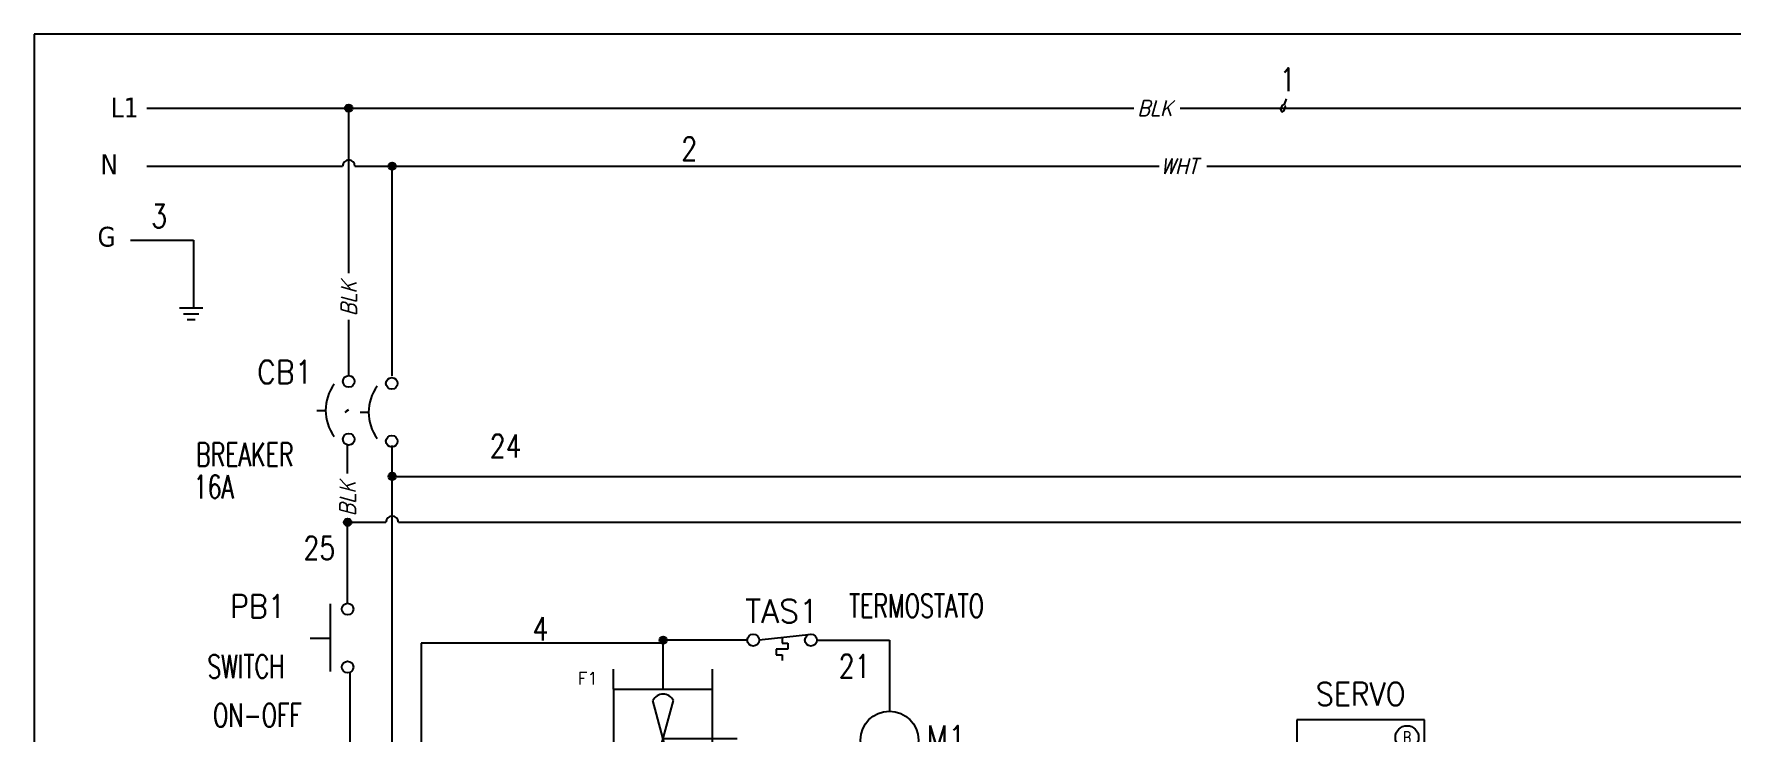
# Model space of a CAD drawing. Header units: millimetres. Extents: x 123.5 to 144.3, y 105.4 to 121.6.
# Drawn here: x 123.51 to 137.23, y 115.95 to 121.59 of the extents above; entities that cross this region are included whole.
import ezdxf
from ezdxf.enums import TextEntityAlignment as Align

# ---------------------------------------------------------------- set-up
doc = ezdxf.new("R2010")
doc.units = ezdxf.units.MM
doc.linetypes.add('HIDDEN2', pattern=[0.1875, 0.125, -0.0625])
for name, color, linetype in [('BLK_12AWG', 7, 'Continuous'), ('DESC', 250, 'Continuous'), ('LINK', 9, 'Continuous'), ('MISC', 7, 'Continuous'), ('SYMS', 7, 'Continuous'), ('TAGS', 250, 'Continuous'), ('TERMS', 250, 'Continuous'), ('WIREFIXED', 7, 'Continuous'), ('WIRES', 7, 'Continuous')]:
    doc.layers.add(name, color=color, linetype=linetype)
doc.layers.add('WIRENO', color=7, linetype='Continuous', true_color=0x000000)
doc.styles.get("Standard").update_dxf_attribs({"font": 'tahoma.ttf'})
doc.styles.add('WD', font='romans.shx')

# ---------------------------------------------------------------- blocks, each defined once
blk = doc.blocks.new('WD_WNH')
at = {"linetype": 'Continuous', "style": 'WD', "width": 0.8}
blk.add_attdef('WIRENO', text='', height=0.125, dxfattribs=at).set_placement((0, 0.0625), align=Align.CENTER)
at = {"style": 'WD', "flags": 1}
for tag, p in [('W01USER', (0, 0.0781)), ('W02USER', (0, 0.0703)), ('W03USER', (0, 0.0625)), ('W04USER', (0, 0.0547)), ('W05USER', (0, 0.0469)), ('W06USER', (0, 0.0391)), ('W07USER', (0, 0.0312)), ('W08USER', (0, 0.0234)), ('W09USER', (0, 0.0156)), ('W10USER', (0, 0.0078))]:
    blk.add_attdef(tag, text='', height=0.005, dxfattribs=at).set_placement(p, align=Align.CENTER)
blk = doc.blocks.new('VPB11')
for p, q in [((-0.0938, 0.1849), (-0.0938, -0.1801)), ((-0.2022, 0), (-0.0938, 0))]:
    blk.add_line(p, q)
for centre in [(0, 0.1562), (0, -0.1562)]:
    blk.add_circle(centre, 0.0312)
at = {"style": 'WD'}
for tag, p, width in [('INST', (0.1269, 0.3902), 0.7), ('LOC', (0.1269, 0.2206), 0.7), ('TAG1', (0.1269, 0.0644), 0.9), ('XREF', (0.1287, -0.09), 0.7), ('DESC1', (0.1287, -0.242), 0.7), ('DESC2', (0.1287, -0.3982), 0.7)]:
    blk.add_attdef(tag, p, '', height=0.125, dxfattribs=dict(at, width=width))
at = {"linetype": 'Continuous', "style": 'WD'}
for tag, height, flags, p in [('TERM01', 0.125, 8, (-0.055, 0.2223)), ('MFG', 0.01, 9, (-0.1421, -0.0881)), ('CAT', 0.01, 9, (-0.1421, -0.0731))]:
    blk.add_attdef(tag, text='', height=height, dxfattribs=dict(at, flags=flags)).set_placement(p, align=Align.RIGHT)
at = {"color": 7, "style": 'WD', "flags": 1}
for tag, p in [('X2TERM01', (0, 0.1875)), ('X8TERM02', (0, -0.1875))]:
    blk.add_attdef(tag, p, '', height=0.0125, dxfattribs=at)
at = {"color": 7, "style": 'WD'}
for tag, p in [('X4LINK', (-0.2656, 0)), ('X1LINK', (0, 0))]:
    blk.add_attdef(tag, p, '', height=0.01, dxfattribs=at)
at = {"style": 'WD'}
for tag, flags, p in [('CONTACT', 1, (-0.1421, -0.0531)), ('FAMILY', 9, (-0.1421, -0.0365))]:
    blk.add_attdef(tag, text='', height=0.01, dxfattribs=dict(at, flags=flags)).set_placement(p, align=Align.RIGHT)
at = {"linetype": 'Continuous', "style": 'WD', "flags": 9}
blk.add_attdef('ASSYCODE', text='', height=0.01, dxfattribs=at).set_placement((-0.1551, -0.1064), align=Align.CENTER)
at = {"linetype": 'Continuous', "style": 'WD', "flags": 8}
blk.add_attdef('TERM02', text='', height=0.125, dxfattribs=at).set_placement((-0.0407, -0.2291), align=Align.TOP_RIGHT)
blk = doc.blocks.new('WDDOT')
for radius in [0.03, 0.0187, 0.00929]:
    blk.add_circle((0, 0), radius)
blk = doc.blocks.new('HT0_LGENERIC')
at = {"style": 'WD', "oblique": 15, "width": 0.9}
blk.add_attdef('COLOR', text='', height=0.125, dxfattribs=at).set_placement((0, 0), align=Align.MIDDLE_CENTER)
at = {"color": 7, "style": 'WD'}
for tag, p in [('X4_TINY_DOT_DONT_REMOVE', (-0.125, 0)), ('X1_TINY_DOT_DONT_REMOVE', (0.125, 0))]:
    blk.add_attdef(tag, p, '', height=0.0001, dxfattribs=at)
at = {"style": 'WD', "flags": 1}
for tag, p in [('X4TERM01', (-0.125, 0)), ('X1TERM01', (0.125, 0))]:
    blk.add_attdef(tag, p, '', height=0.01, dxfattribs=at)
blk = doc.blocks.new('VT0_LGENERIC')
at = {"style": 'WD', "flags": 1}
for tag, p in [('X2TERM01', (0, 0.25)), ('X8TERM01', (0, -0.25))]:
    blk.add_attdef(tag, p, '', height=0.01, rotation=90, dxfattribs=at)
at = {"style": 'WD', "oblique": 15, "width": 0.9}
blk.add_attdef('COLOR', text='', height=0.125, rotation=90, dxfattribs=at).set_placement((0, 0), align=Align.MIDDLE_CENTER)
at = {"color": 7, "style": 'WD'}
for tag, p in [('X2_TINY_DOT_DONT_REMOVE', (0, 0.25)), ('X8_TINY_DOT_DONT_REMOVE', (0, -0.25))]:
    blk.add_attdef(tag, p, '', height=0.0001, rotation=90, dxfattribs=at)
blk = doc.blocks.new('VCB1')
at = {"linetype": 'HIDDEN2'}
blk.add_line((-0.1712, 0), (-0.125, 0), dxfattribs=at)
for centre in [(0, 0.1562), (0, -0.1562)]:
    blk.add_circle(centre, 0.0312)
blk.add_arc((0.1094, 0), 0.2344, 143.1301, 216.8699)
at = {"style": 'WD'}
for tag, p, width in [('INST', (0.2188, 0.3883), 0.7), ('LOC', (0.2188, 0.2188), 0.7), ('TAG1', (0.1269, 0.0644), 0.9), ('XREF', (0.1287, -0.09), 0.7), ('DESC1', (0.1287, -0.242), 0.7), ('DESC2', (0.1287, -0.3893), 0.7)]:
    blk.add_attdef(tag, p, '', height=0.125, dxfattribs=dict(at, width=width))
at = {"linetype": 'Continuous', "style": 'WD'}
for tag, height, flags, p in [('TERM01', 0.125, 8, (-0.055, 0.2066)), ('MFG', 0.01, 9, (-0.1421, -0.0881)), ('CAT', 0.01, 9, (-0.1421, -0.0731))]:
    blk.add_attdef(tag, text='', height=height, dxfattribs=dict(at, flags=flags)).set_placement(p, align=Align.RIGHT)
at = {"style": 'WD', "width": 0.7}
blk.add_attdef('RATING1', text='', height=0.125, dxfattribs=at).set_placement((-0.1875, 0.0625), align=Align.RIGHT)
at = {"color": 7, "style": 'WD', "flags": 1}
for tag, p in [('X2TERM01', (0, 0.1875)), ('X8TERM02', (0, -0.1875))]:
    blk.add_attdef(tag, p, '', height=0.0125, dxfattribs=at)
at = {"color": 7, "style": 'WD'}
for tag, p in [('X4LINK', (-0.25, 0)), ('X1LINK', (0, 0))]:
    blk.add_attdef(tag, p, '', height=0.01, dxfattribs=at)
at = {"style": 'WD', "flags": 9}
for tag, p in [('FAMILY', (-0.1421, -0.0365)), ('CONTACT', (-0.1288, -0.1291))]:
    blk.add_attdef(tag, text='', height=0.01, dxfattribs=at).set_placement(p, align=Align.RIGHT)
at = {"linetype": 'Continuous', "style": 'WD', "flags": 9}
blk.add_attdef('ASSYCODE', text='', height=0.01, dxfattribs=at).set_placement((-0.1533, -0.1061), align=Align.CENTER)
at = {"linetype": 'Continuous', "style": 'WD', "flags": 8}
blk.add_attdef('TERM02', text='', height=0.125, dxfattribs=at).set_placement((-0.0407, -0.2134), align=Align.TOP_RIGHT)
blk = doc.blocks.new('HM1_AXIAL_FLOW_FAN1')
for p, q in [((-0.5, 0.5), (-0.5, 0.7)), ((0.5, 0.5), (0.5, 0.7)), ((-0.5, 0.5), (0.5, 0.5)), ((-0.5, 0.5), (-0.5, -0.5)), ((-0.104, -0.386), (0.104, 0.386)), ((0.104, -0.386), (-0.104, 0.386)), ((0.5, -0.5), (0.5, 0.5)), ((0, 0), (0.75, 0)), ((-0.5, -0.5), (0.5, -0.5)), ((-0.5, -0.7), (-0.5, -0.5)), ((0.5, -0.7), (0.5, -0.5))]:
    blk.add_line(p, q)
for centre, start, end in [((0, 0.333), 27.1247, 152.8753), ((0, -0.333), 207.1247, 332.8753)]:
    blk.add_arc(centre, 0.116, start, end)
at = {"style": 'WD'}
for tag, height, p in [('INST', 0.125, (-0.658, 0.914)), ('LOC', 0.125, (-0.66, 0.738)), ('TAG1', 0.125, (-0.658, 0.544)), ('TERM01', 0.0625, (-0.51, 0.016))]:
    blk.add_attdef(tag, text='', height=height, dxfattribs=at).set_placement(p, align=Align.RIGHT)
for tag, p, height in [('TERM04', (0.009, 0.51), 0.0625), ('X2TERM04', (0, 0.5), 0.005), ('X4TERM01', (-0.5, 0), 0.01), ('X1TERM03', (0.5, 0), 0.005), ('TERM03', (0.511, 0.012), 0.0625), ('RATING1', (0.549, -0.237), 0.125), ('DESC1', (0.549, -0.453), 0.125), ('X8TERM02', (0, -0.5), 0.005), ('TERM02', (0.002, -0.573), 0.0625), ('DESC2', (0.549, -0.637), 0.125), ('DESC3', (0.549, -0.827), 0.125), ('WDTAGALT', (0.569, -1.005), 0.125)]:
    blk.add_attdef(tag, p, '', height=height, dxfattribs=at)
blk.add_attdef('XREF', text='', height=0.0625, rotation=0.0625, dxfattribs=at).set_placement((0.726, 0.558), align=Align.TOP_CENTER)
at = {"style": 'WD', "flags": 1}
for tag, p in [('FAMILY', (-0.587, -0.278)), ('CAT', (-0.587, -0.322)), ('MFG', (-0.585, -0.353)), ('WDTYPE', (-0.572, -0.419)), ('ASSYCODE', (-0.557, -0.383))]:
    blk.add_attdef(tag, text='', height=0.01, dxfattribs=at).set_placement(p, align=Align.CENTER)
blk = doc.blocks.new('VGND2')
for p, q in [((0.09375, 0), (-0.09375, 0)), ((-0.0625, -0.046875), (0.0625, -0.046875)), ((-0.03125, -0.09375), (0.03125, -0.09375))]:
    blk.add_line(p, q)
at = {"style": 'WD', "flags": 1}
blk.add_attdef('X2TERM01', (0, 0), '', height=0.01, dxfattribs=at)
blk = doc.blocks.new('HTS12')
at = {"linetype": 'Continuous'}
blk.add_line((-0.1231, 0.002), (0.1594, 0.0326), dxfattribs=at)
for p, q in [((0, 0.0153), (0, -0.0168)), ((0.0312, -0.0481), (-0.0312, -0.0481)), ((-0.0312, -0.0481), (-0.0312, -0.0793)), ((-0.0312, -0.0793), (0, -0.0793)), ((0, -0.0168), (0.0312, -0.0168)), ((0, -0.0793), (0, -0.1106)), ((0.0312, -0.0168), (0.0312, -0.0481))]:
    blk.add_line(p, q)
for centre in [(-0.1553, 0), (0.1553, 0)]:
    blk.add_circle(centre, 0.0322)
at = {"style": 'WD', "width": 0.7}
for tag, p in [('INST', (0, 0.7321)), ('LOC', (0, 0.5625)), ('DESC1', (0, 0.4062)), ('DESC2', (0, 0.25)), ('XREF', (0, -0.3144))]:
    blk.add_attdef(tag, text='', height=0.125, dxfattribs=at).set_placement(p, align=Align.CENTER)
at = {"style": 'WD'}
blk.add_attdef('TAG1', text='', height=0.125, dxfattribs=at).set_placement((0, 0.0938), align=Align.CENTER)
for tag, p, height, flags in [('X4TERM01', (-0.1875, 0), 0.0125, 1), ('CONTACT', (0.0376, 0.0204), 0.01, 1), ('FAMILY', (0.0376, 0.0371), 0.01, 9), ('X1TERM02', (0.1875, 0), 0.0125, 1)]:
    blk.add_attdef(tag, p, '', height=height, dxfattribs=dict(at, flags=flags))
for tag, p in [('X2LINK', (0, 0.0781)), ('X8LINK', (0, -0.1406))]:
    blk.add_attdef(tag, p, '', height=0.01, dxfattribs=at)
at = {"linetype": 'Continuous', "style": 'WD', "flags": 9}
for tag, p in [('CAT', (0.0626, -0.0071)), ('ASSYCODE', (0.0625, -0.0469)), ('MFG', (0.0626, -0.0266))]:
    blk.add_attdef(tag, text='', height=0.01, dxfattribs=at).set_placement(p, align=Align.CENTER)
at = {"linetype": 'Continuous', "style": 'WD', "flags": 8}
blk.add_attdef('TERM01', text='', height=0.125, dxfattribs=at).set_placement((-0.25, -0.0158), align=Align.TOP_RIGHT)
blk.add_attdef('TERM02', text='', height=0.125, dxfattribs=at).set_placement((0.25, -0.0158), align=Align.TOP_LEFT)
at = {"style": 'WD', "width": 0.7}
for tag, p in [('RATING1', (0.2754, -0.2988)), ('WDTAGALT', (0.2806, -0.4658))]:
    blk.add_attdef(tag, p, '', height=0.125, dxfattribs=at)
blk = doc.blocks.new('VMS1')
blk.add_circle((0, 0), 0.1562)
at = {"style": 'WD', "width": 0.7}
for tag, p in [('INST', (0.2812, 0.4193)), ('LOC', (0.2812, 0.2497))]:
    blk.add_attdef(tag, text='', height=0.125, dxfattribs=at).set_placement(p, align=Align.TOP_LEFT)
at = {"linetype": 'Continuous', "style": 'WD', "flags": 8}
blk.add_attdef('TERM01', text='', height=0.125, dxfattribs=at).set_placement((-0.0312, 0.1812), align=Align.RIGHT)
at = {"color": 7, "style": 'WD', "flags": 1}
for tag, p in [('X2TERM01', (0, 0.1562)), ('X8TERM02', (0, -0.1562))]:
    blk.add_attdef(tag, p, '', height=0.0125, dxfattribs=at)
at = {"style": 'WD', "width": 0.9}
for tag, p in [('TAG1', (0.2, -0.0472)), ('DESC1', (-0.256, -1.0197)), ('DESC2', (-0.256, -1.1759)), ('DESC3', (-0.256, -1.3322))]:
    blk.add_attdef(tag, p, '', height=0.125, dxfattribs=at)
at = {"style": 'WD', "flags": 9}
blk.add_attdef('FAMILY', text='', height=0.01, dxfattribs=at).set_placement((-0.2191, -0.0659), align=Align.CENTER)
at = {"linetype": 'Continuous', "style": 'WD', "flags": 9}
for tag, p in [('CAT', (-0.2211, -0.0835)), ('MFG', (-0.2211, -0.0986))]:
    blk.add_attdef(tag, text='', height=0.01, dxfattribs=at).set_placement(p, align=Align.MIDDLE)
at = {"linetype": 'Continuous', "style": 'WD', "flags": 8}
blk.add_attdef('TERM02', text='', height=0.125, dxfattribs=at).set_placement((-0.0312, -0.1781), align=Align.TOP_RIGHT)
at = {"linetype": 'Continuous', "style": 'WD', "flags": 9}
blk.add_attdef('ASSYCODE', text='', height=0.01, dxfattribs=at).set_placement((-0.2236, -0.1202), align=Align.CENTER)
at = {"style": 'WD', "width": 0.8, "flags": 8}
for tag, p in [('NO', (-0.256, -1.4884)), ('XREFNO', (-0.0229, -1.4884)), ('NC', (-0.256, -1.6447)), ('XREFNC', (-0.0229, -1.6447))]:
    blk.add_attdef(tag, p, '', height=0.125, dxfattribs=at)
blk = doc.blocks.new('HDV1TB')
for p, q in [((0.3438, 0.3438), (-0.3438, 0.3438)), ((-0.3438, 0.3438), (-0.3438, -0.0938)), ((0.3438, -0.0938), (0.3438, 0.3438)), ((-0.3438, -0.0938), (0.3438, -0.0938))]:
    blk.add_line(p, q)
for centre in [(0.25, 0.25), (-0.25, 0), (0.25, 0)]:
    blk.add_circle(centre, 0.0625)
at = {"style": 'WD'}
for tag, width, p in [('INST', 0.7, (0.0055, 0.747)), ('LOC', 0.7, (0.0055, 0.5774)), ('TAG1', 0.9, (0, 0.4211)), ('RATING2', 0.7, (0.0156, 0.0313)), ('DESC1', 0.7, (0, -0.2932)), ('DESC2', 0.7, (0, -0.4495)), ('XREF', 0.7, (0, -0.6057))]:
    blk.add_attdef(tag, text='', height=0.125, dxfattribs=dict(at, width=width)).set_placement(p, align=Align.CENTER)
at = {"style": 'WD', "flags": 9}
blk.add_attdef('FAMILY', text='', height=0.01, dxfattribs=at).set_placement((-0.0053, 0.3886), align=Align.CENTER)
at = {"linetype": 'Continuous', "style": 'WD', "flags": 1}
for tag, p in [('CAT', (0, 0.3781)), ('MFG', (0, 0.3592))]:
    blk.add_attdef(tag, text='', height=0.01, dxfattribs=at).set_placement(p, align=Align.MIDDLE)
at = {"style": 'WD', "width": 0.7}
blk.add_attdef('RATING1', text='', height=0.125, dxfattribs=at).set_placement((0, 0.25), align=Align.MIDDLE)
at = {"linetype": 'Continuous', "style": 'WD', "flags": 9}
blk.add_attdef('ASSYCODE', text='', height=0.01, dxfattribs=at).set_placement((0, 0.3281), align=Align.CENTER)
at = {"linetype": 'Continuous', "style": 'WD', "width": 0.8, "flags": 8}
for tag, p in [('TERM03', (0.25, 0.25)), ('TERM01', (-0.25, 0)), ('TERM02', (0.25, 0))]:
    blk.add_attdef(tag, text='', height=0.0625, dxfattribs=at).set_placement(p, align=Align.MIDDLE)
at = {"style": 'WD', "flags": 1}
for tag, p in [('X2TERM03', (0.25, 0.3125)), ('X1TERM03', (0.3125, 0.25)), ('X4TERM01', (-0.3125, 0)), ('X1TERM02', (0.3125, 0)), ('X8TERM01', (-0.25, -0.0625)), ('X8TERM02', (0.25, -0.0625))]:
    blk.add_attdef(tag, p, '', height=0.0125, dxfattribs=at)
blk = doc.blocks.new('WD_WNV')
at = {"style": 'WD', "flags": 1}
for tag, p in [('W01USER', (-0.0625, 0.0938)), ('W02USER', (-0.0625, 0.0859)), ('W03USER', (-0.0625, 0.0781)), ('W04USER', (-0.0625, 0.0703)), ('W05USER', (-0.0625, 0.0625)), ('W06USER', (-0.0625, 0.0547)), ('W07USER', (-0.0625, 0.0469)), ('W08USER', (-0.0625, 0.0391)), ('W09USER', (-0.0625, 0.0312)), ('W10USER', (-0.0625, 0.0234))]:
    blk.add_attdef(tag, text='', height=0.005, dxfattribs=at).set_placement(p, align=Align.CENTER)
at = {"linetype": 'Continuous', "style": 'WD', "width": 0.8}
blk.add_attdef('WIRENO', text='', height=0.125, dxfattribs=at).set_placement((-0.05, 0), align=Align.MIDDLE_RIGHT)

msp = doc.modelspace()

# ---------------------------------------------------------------- linework, layer by layer
at = {"color": 7, "linetype": 'Continuous'}
for p, q in [((144.256, 121.59), (123.506, 121.59)), ((123.506, 121.59), (123.506, 105.405))]:
    msp.add_line(p, q, dxfattribs=at)
at = {"layer": 'BLK_12AWG'}
for p, q in [((124.418, 120.99), (132.399, 120.99)), ((126.051, 119.655), (126.051, 120.99)), ((132.774, 120.99), (142.793, 120.99)), ((124.418, 120.522), (126.001, 120.522)), ((126.101, 120.522), (132.604, 120.522)), ((126.402, 118.825), (126.402, 120.522)), ((132.989, 120.522), (142.793, 120.522)), ((126.051, 118.829), (126.051, 119.28)), ((126.402, 113.635), (126.402, 118.262)), ((126.402, 118.013), (140.881, 118.013))]:
    msp.add_line(p, q, dxfattribs=at)
msp.add_arc((126.051, 120.522), 0.05, 0, 180, dxfattribs=at)
at = {"layer": 'LINK'}
for points in [[(126.05, 118.55), (126.02, 118.53)], [(126.05, 118.55), (126.03, 118.54)]]:
    msp.add_lwpolyline(points, dxfattribs=at)
at = {"layer": 'WIRENO'}
msp.add_lwpolyline([(133.631, 121.065), (133.616, 121.02), (133.596, 121.01), (133.586, 120.98), (133.596, 120.961), (133.616, 120.971), (133.625, 121), (133.621, 121.01)], dxfattribs=at)
at = {"layer": 'WIRES'}
for p, q in [((124.287, 119.924), (124.797, 119.924)), ((124.797, 119.924), (124.797, 119.374)), ((126.042, 118.036), (126.042, 118.266)), ((126.042, 116.987), (126.042, 117.661)), ((126.042, 117.642), (126.352, 117.642)), ((126.452, 117.642), (140.264, 117.642)), ((128.593, 116.664), (126.636, 116.664)), ((126.636, 116.664), (126.636, 113.962)), ((129.274, 116.689), (128.593, 116.689)), ((128.593, 116.689), (128.593, 116.664)), ((128.593, 116.293), (128.593, 116.664)), ((129.836, 116.689), (130.423, 116.689)), ((130.423, 116.689), (130.423, 116.115)), ((126.063, 113.585), (126.063, 116.425))]:
    msp.add_line(p, q, dxfattribs=at)
msp.add_arc((126.402, 117.642), 0.05, 0, 180, dxfattribs=at)

# ---------------------------------------------------------------- block references
at = {"layer": 'SYMS'}
ref = msp.add_blockref('HT0_LGENERIC', (132.57, 120.99), dxfattribs=at)
ref.add_attrib('X1_TINY_DOT_DONT_REMOVE', '.', (132.774, 120.99), dxfattribs={"layer": 'MISC', "color": 7, "height": 0.0001, "style": 'WD'})
ref.add_attrib('X4_TINY_DOT_DONT_REMOVE', '.', (132.399, 120.99), dxfattribs={"layer": 'MISC', "color": 7, "height": 0.0001, "style": 'WD'})
ref.add_attrib('COLOR', 'BLK', dxfattribs={"layer": 'MISC', "height": 0.125, "style": 'WD', "oblique": 15, "width": 0.9}).set_placement((132.57, 120.99), align=Align.MIDDLE_CENTER)
for name, p in [('WDDOT', (126.051, 120.99)), ('WDDOT', (126.402, 120.522)), ('VGND2', (124.777, 119.374)), ('WDDOT', (126.402, 118.013)), ('WDDOT', (126.042, 117.642)), ('WDDOT', (128.593, 116.689))]:
    msp.add_blockref(name, p, dxfattribs=at)
ref = msp.add_blockref('HT0_LGENERIC', (132.766, 120.522), dxfattribs=at)
ref.add_attrib('X1_TINY_DOT_DONT_REMOVE', '.', (132.989, 120.522), dxfattribs={"layer": 'MISC', "color": 7, "height": 0.0001, "style": 'WD'})
ref.add_attrib('X4_TINY_DOT_DONT_REMOVE', '.', (132.604, 120.522), dxfattribs={"layer": 'MISC', "color": 7, "height": 0.0001, "style": 'WD'})
ref.add_attrib('COLOR', 'WHT', dxfattribs={"layer": 'MISC', "height": 0.125, "style": 'WD', "oblique": 15, "width": 0.9}).set_placement((132.766, 120.522), align=Align.MIDDLE_CENTER)
ref = msp.add_blockref('VT0_LGENERIC', (126.051, 119.451), dxfattribs=at)
ref.add_attrib('X2_TINY_DOT_DONT_REMOVE', '.', (126.051, 119.655), dxfattribs={"layer": 'MISC', "color": 7, "height": 0.0001, "rotation": 90, "style": 'WD'})
ref.add_attrib('X8_TINY_DOT_DONT_REMOVE', '.', (126.051, 119.28), dxfattribs={"layer": 'MISC', "color": 7, "height": 0.0001, "rotation": 90, "style": 'WD'})
ref.add_attrib('COLOR', 'BLK', dxfattribs={"layer": 'MISC', "height": 0.125, "rotation": 90, "style": 'WD', "oblique": 15, "width": 0.9}).set_placement((126.051, 119.451), align=Align.MIDDLE_CENTER)
ref = msp.add_blockref('VCB1', (126.051, 118.547), dxfattribs=dict(at, xscale=1.5, yscale=1.5, zscale=1.5))
ref.add_attrib('DESC2', '16A', (124.797, 117.835), dxfattribs={"layer": 'DESC', "height": 0.1875, "style": 'WD', "width": 0.7})
ref.add_attrib('DESC1', 'BREAKER', (124.817, 118.096), dxfattribs={"layer": 'DESC', "height": 0.1875, "style": 'WD', "width": 0.7})
ref.add_attrib('TAG1', 'CB1', (125.31, 118.763), dxfattribs={"layer": 'TAGS', "height": 0.1875, "style": 'WD', "width": 0.9})
at = {"layer": 'SYMS', "xscale": 1.5, "yscale": 1.5, "zscale": 1.5}
msp.add_blockref('VCB1', (126.399, 118.531), dxfattribs=at)
at = {"layer": 'SYMS'}
ref = msp.add_blockref('VT0_LGENERIC', (126.042, 117.832), dxfattribs=at)
ref.add_attrib('X2_TINY_DOT_DONT_REMOVE', '.', (126.042, 118.036), dxfattribs={"layer": 'MISC', "color": 7, "height": 0.0001, "rotation": 90, "style": 'WD'})
ref.add_attrib('X8_TINY_DOT_DONT_REMOVE', '.', (126.042, 117.661), dxfattribs={"layer": 'MISC', "color": 7, "height": 0.0001, "rotation": 90, "style": 'WD'})
ref.add_attrib('COLOR', 'BLK', dxfattribs={"layer": 'MISC', "height": 0.125, "rotation": 90, "style": 'WD', "oblique": 15, "width": 0.9}).set_placement((126.042, 117.832), align=Align.MIDDLE_CENTER)
ref = msp.add_blockref('VPB11', (126.042, 116.706), dxfattribs=dict(at, xscale=1.5, yscale=1.5, zscale=1.5))
ref.add_attrib('DESC2', 'ON-OFF', (124.953, 115.988), dxfattribs={"layer": 'DESC', "height": 0.1875, "style": 'WD', "width": 0.7})
ref.add_attrib('DESC1', 'SWITCH', (124.907, 116.382), dxfattribs={"layer": 'DESC', "height": 0.1875, "style": 'WD', "width": 0.7})
ref.add_attrib('TAG1', 'PB1', (125.092, 116.868), dxfattribs={"layer": 'TAGS', "height": 0.1875, "style": 'WD', "width": 0.9})
ref = msp.add_blockref('HTS12', (129.555, 116.689), dxfattribs=dict(at, xscale=1.5, yscale=1.5, zscale=1.5))
ref.add_attrib('DESC1', 'TERMOSTATO', dxfattribs={"layer": 'DESC', "height": 0.1875, "style": 'WD', "width": 0.7}).set_placement((130.642, 116.873), align=Align.CENTER)
ref.add_attrib('TAG1', 'TAS1', dxfattribs={"layer": 'TAGS', "height": 0.1875, "style": 'WD'}).set_placement((129.555, 116.83), align=Align.CENTER)
ref = msp.add_blockref('HM1_AXIAL_FLOW_FAN1', (128.593, 115.893), dxfattribs=dict(at, xscale=0.8, yscale=0.8, zscale=0.8))
ref.add_attrib('TAG1', 'F1', dxfattribs={"layer": 'TAGS', "height": 0.1, "style": 'WD'}).set_placement((128.066, 116.329), align=Align.RIGHT)
ref.add_attrib('X8TERM02', '7', (128.593, 115.493), dxfattribs={"layer": 'MISC', "height": 0.004, "style": 'WD'})
ref.add_attrib('X2TERM04', '4', (128.593, 116.293), dxfattribs={"layer": 'MISC', "height": 0.004, "style": 'WD'})
ref = msp.add_blockref('HDV1TB', (134.233, 115.528), dxfattribs=dict(at, xscale=1.5, yscale=1.5, zscale=1.5))
ref.add_attrib('TERM03', 'B', dxfattribs={"layer": 'TERMS', "linetype": 'Continuous', "height": 0.0938, "style": 'WD', "width": 0.8, "flags": 8}).set_placement((134.608, 115.903), align=Align.MIDDLE)
ref.add_attrib('TERM02', 'R', dxfattribs={"layer": 'TERMS', "linetype": 'Continuous', "height": 0.0938, "style": 'WD', "width": 0.8, "flags": 8}).set_placement((134.608, 115.528), align=Align.MIDDLE)
ref.add_attrib('TERM01', 'O', dxfattribs={"layer": 'TERMS', "linetype": 'Continuous', "height": 0.0938, "style": 'WD', "width": 0.8, "flags": 8}).set_placement((133.858, 115.528), align=Align.MIDDLE)
ref.add_attrib('TAG1', 'SERVO', dxfattribs={"layer": 'TAGS', "height": 0.1875, "style": 'WD', "width": 0.9}).set_placement((134.233, 116.16), align=Align.CENTER)
ref = msp.add_blockref('VMS1', (130.423, 115.881), dxfattribs=dict(at, xscale=1.5, yscale=1.5, zscale=1.5))
ref.add_attrib('NO', 'NO', (130.765, 115.498), dxfattribs={"layer": 'MISC', "height": 0.1875, "style": 'WD', "width": 0.8, "flags": 8})
ref.add_attrib('NC', 'NC', (130.794, 115.256), dxfattribs={"layer": 'MISC', "height": 0.1875, "style": 'WD', "width": 0.8, "flags": 8})
ref.add_attrib('TAG1', 'M1', (130.723, 115.81), dxfattribs={"layer": 'TAGS', "height": 0.1875, "style": 'WD', "width": 0.9})
at = {"layer": 'WIREFIXED'}
ref = msp.add_blockref('WD_WNH', (128.804, 120.475), dxfattribs=dict(at, xscale=1.5, yscale=1.5, zscale=1.5))
ref.add_attrib('WIRENOF', '2', dxfattribs={"linetype": 'Continuous', "height": 0.188, "style": 'WD', "width": 0.8}).set_placement((128.804, 120.568), align=Align.CENTER)
ref = msp.add_blockref('WD_WNV', (127.523, 118.259), dxfattribs=dict(at, xscale=1.5, yscale=1.5, zscale=1.5))
ref.add_attrib('WIRENOF', '24', dxfattribs={"linetype": 'Continuous', "height": 0.1875, "style": 'WD', "width": 0.8}).set_placement((127.448, 118.259), align=Align.MIDDLE_RIGHT)
ref = msp.add_blockref('WD_WNV', (126.017, 117.434), dxfattribs=dict(at, xscale=1.5, yscale=1.5, zscale=1.5))
ref.add_attrib('WIRENOF', '25', dxfattribs={"linetype": 'Continuous', "height": 0.1875, "style": 'WD', "width": 0.8}).set_placement((125.942, 117.434), align=Align.MIDDLE_RIGHT)
ref = msp.add_blockref('WD_WNH', (127.601, 116.593), dxfattribs=dict(at, xscale=1.5, yscale=1.5, zscale=1.5))
ref.add_attrib('WIRENOF', '4', dxfattribs={"linetype": 'Continuous', "height": 0.188, "style": 'WD', "width": 0.8}).set_placement((127.601, 116.687), align=Align.CENTER)
ref = msp.add_blockref('WD_WNH', (130.141, 116.291), dxfattribs=dict(at, xscale=1.5, yscale=1.5, zscale=1.5))
ref.add_attrib('WIRENOF', '21', dxfattribs={"linetype": 'Continuous', "height": 0.1875, "style": 'WD', "width": 0.8}).set_placement((130.141, 116.385), align=Align.CENTER)
at = {"layer": 'WIRENO'}
ref = msp.add_blockref('WD_WNH', (133.587, 120.905), dxfattribs=dict(at, xscale=1.5, yscale=1.5, zscale=1.5))
ref.add_attrib('WIRENO', '1', dxfattribs={"linetype": 'Continuous', "height": 0.188, "style": 'WD', "width": 0.8}).set_placement((133.642, 121.071), align=Align.BOTTOM_CENTER)
ref = msp.add_blockref('WD_WNH', (124.518, 119.93), dxfattribs=dict(at, xscale=1.5, yscale=1.5, zscale=1.5))
ref.add_attrib('WIRENO', '3', dxfattribs={"linetype": 'Continuous', "height": 0.188, "style": 'WD', "width": 0.8}).set_placement((124.518, 120.024), align=Align.CENTER)

# ---------------------------------------------------------------- texts
at = {"char_height": 0.16, "attachment_point": 1}
for s, insert in [('L1', (124.126, 121.075)), ('N', (124.044, 120.616)), ('G', (124.02, 120.031))]:
    msp.add_mtext_dynamic_manual_height_columns(s, width=0.37194, gutter_width=0.05, heights=[0], dxfattribs=dict(at, insert=insert))

doc.saveas('drawing.dxf')
